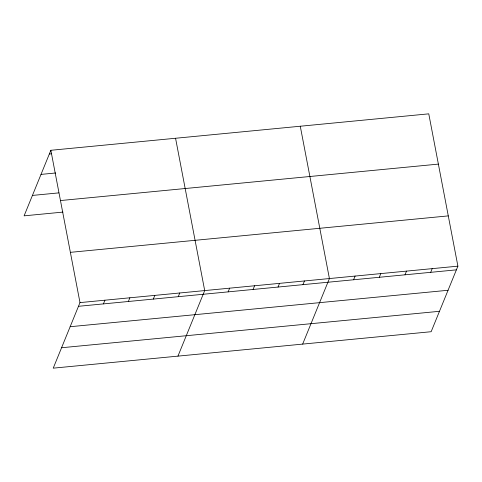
<?xml version="1.0" encoding="UTF-8"?>
<svg xmlns="http://www.w3.org/2000/svg" width="482" height="482" viewBox="0 0 482 482"><rect width="100%" height="100%" fill="white"/><g stroke="black" fill="none" stroke-linecap="round" stroke-linejoin="round"><path stroke-width="0.72" d="M50.851 150.288L79.988 302.606L53.237 368.158L431.149 331.712L457.9 266.16L428.763 113.842L50.851 150.288L24.1 215.84L62.979 212.092M103.425 303.895L104.931 300.202M128.369 301.491L129.875 297.798M153.306 299.087L154.818 295.394M178.25 296.683L179.756 292.984M177.948 356.132L204.699 290.58L175.562 138.262M228.137 291.869L229.643 288.176M253.074 289.465L254.586 285.772M278.018 287.055L279.524 283.362M302.961 284.651L304.467 280.958M302.66 344.1L329.411 278.554L300.274 126.236M353.601 279.771L355.107 276.072M379.298 277.289L380.804 273.595M404.994 274.812L406.507 271.119M430.697 272.33L432.203 268.637M49.345 153.987L51.544 153.77M41.012 174.4L55.683 172.984M32.433 195.427L58.84 192.878M60.467 200.554L438.379 164.109M70.372 252.345L448.284 215.894M79.988 302.606L457.9 266.16M78.482 306.305L456.394 269.854M70.149 326.718L448.061 290.266M61.569 347.745L439.482 311.3"/></g></svg>
